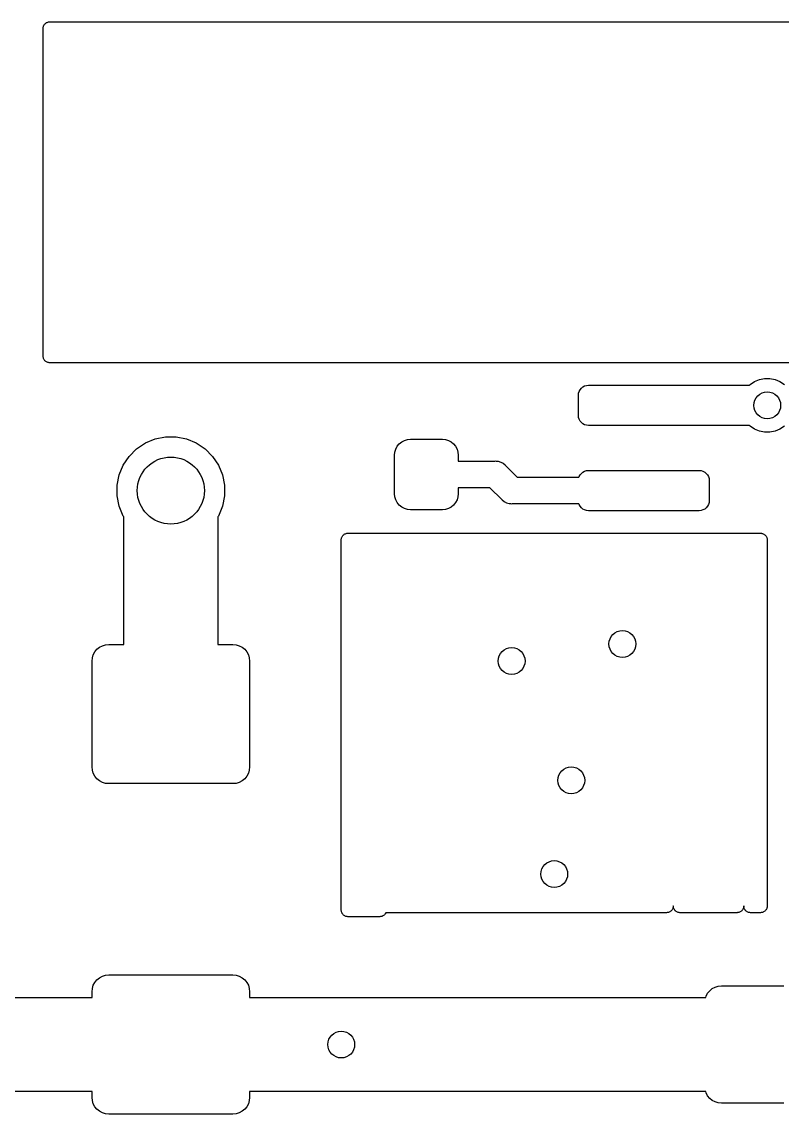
# Model space of a CAD drawing. Extents: x 1 to 139, y -76 to -1.
# Drawn here: x 104.46 to 115.79, y -73.43 to -57.15 of the extents above; entities that cross this region are included whole.
import ezdxf

# ---------------------------------------------------------------- set-up
doc = ezdxf.new("R2010")
doc.units = 0
doc.header["$MEASUREMENT"] = 0
doc.layers.add('BLACK', color=7, linetype='CONTINUOUS')

msp = doc.modelspace()

# ---------------------------------------------------------------- linework, layer by layer
at = {"layer": 'BLACK', "linetype": 'CONTINUOUS'}
for p, q in [((104.775, -57.2486), (104.776, -57.2393)), ((104.775, -57.2493), (104.775, -57.2486)), ((104.775, -57.25), (104.775, -57.2493)), ((104.775, -57.2493), (104.775, -57.2493)), ((104.775, -57.2493), (104.775, -57.2493)), ((104.775, -62.13), (104.775, -57.25)), ((104.776, -57.2393), (104.777, -57.2299)), ((104.777, -57.2292), (104.78, -57.2202)), ((104.777, -57.2296), (104.777, -57.2292)), ((104.777, -57.2299), (104.777, -57.2296)), ((104.78, -57.2202), (104.783, -57.2112)), ((104.783, -57.2106), (104.788, -57.2023)), ((104.783, -57.2109), (104.783, -57.2106)), ((104.783, -57.2112), (104.783, -57.2109)), ((104.788, -57.2023), (104.792, -57.1941)), ((104.792, -57.1935), (104.799, -57.1863)), ((104.792, -57.1938), (104.792, -57.1935)), ((104.792, -57.1941), (104.792, -57.1938)), ((104.799, -57.1863), (104.805, -57.179)), ((104.805, -57.1786), (104.812, -57.1727)), ((104.805, -57.1788), (104.805, -57.1786)), ((104.805, -57.179), (104.805, -57.1788)), ((104.812, -57.1727), (104.82, -57.1667)), ((104.82, -57.1663), (104.829, -57.162)), ((104.82, -57.1665), (104.82, -57.1663)), ((104.82, -57.1667), (104.82, -57.1665)), ((104.829, -57.162), (104.837, -57.1575)), ((104.837, -57.1574), (104.838, -57.1573)), ((104.837, -57.1575), (104.837, -57.1574)), ((104.838, -57.1573), (104.847, -57.1546)), ((104.847, -57.1546), (104.856, -57.1519)), ((104.856, -57.1518), (104.866, -57.1509)), ((104.856, -57.1519), (104.856, -57.1518)), ((104.856, -57.1519), (104.856, -57.1519)), ((104.866, -57.1509), (104.875, -57.15)), ((104.875, -57.15), (116.725, -57.15)), ((104.776, -62.1393), (104.775, -62.13)), ((104.777, -62.1487), (104.776, -62.1393)), ((104.777, -62.1491), (104.777, -62.1487)), ((104.777, -62.1494), (104.777, -62.1491)), ((104.78, -62.1585), (104.777, -62.1494)), ((104.782, -62.1675), (104.78, -62.1585)), ((104.782, -62.1678), (104.782, -62.1675)), ((104.783, -62.1681), (104.782, -62.1678)), ((104.787, -62.1765), (104.783, -62.1681)), ((104.791, -62.1848), (104.787, -62.1765)), ((104.792, -62.185), (104.791, -62.1848)), ((104.792, -62.1853), (104.792, -62.185)), ((104.798, -62.1927), (104.792, -62.1853)), ((104.804, -62.2), (104.798, -62.1927)), ((104.804, -62.2002), (104.804, -62.2)), ((104.804, -62.2005), (104.804, -62.2002)), ((104.811, -62.2064), (104.804, -62.2005)), ((104.819, -62.2125), (104.811, -62.2064)), ((104.819, -62.2127), (104.819, -62.2125)), ((104.819, -62.2129), (104.819, -62.2127)), ((104.827, -62.2174), (104.819, -62.2129)), ((104.836, -62.2219), (104.827, -62.2174)), ((104.836, -62.222), (104.836, -62.2219)), ((104.836, -62.2222), (104.836, -62.222)), ((104.845, -62.225), (104.836, -62.2222)), ((104.854, -62.2278), (104.845, -62.225)), ((104.855, -62.2279), (104.854, -62.2278)), ((104.855, -62.228), (104.855, -62.2279)), ((104.864, -62.2289), (104.855, -62.228)), ((104.874, -62.23), (104.864, -62.2289)), ((104.875, -62.23), (104.874, -62.23)), ((104.874, -62.23), (104.874, -62.23)), ((104.874, -62.23), (104.874, -62.23)), ((104.874, -62.23), (104.874, -62.23)), ((116.725, -62.23), (104.875, -62.23)), ((115.381, -62.5105), (115.453, -62.4804)), ((115.453, -62.4804), (115.531, -62.465)), ((115.531, -62.465), (115.609, -62.465)), ((115.609, -62.465), (115.687, -62.4804)), ((115.687, -62.4804), (115.759, -62.5105)), ((112.758, -62.6857), (112.766, -62.6576)), ((112.766, -62.6576), (112.78, -62.6317)), ((112.78, -62.6317), (112.799, -62.6089)), ((112.799, -62.6089), (112.822, -62.5903)), ((112.822, -62.5903), (112.848, -62.5764)), ((112.848, -62.5764), (112.876, -62.5679)), ((112.876, -62.5679), (112.905, -62.565)), ((112.905, -62.565), (115.304, -62.565)), ((115.304, -62.565), (115.315, -62.5543)), ((115.315, -62.5543), (115.381, -62.5105)), ((115.759, -62.5105), (115.825, -62.5543)), ((112.755, -62.715), (112.758, -62.6857)), ((112.755, -63.015), (112.755, -62.715)), ((112.758, -63.0443), (112.755, -63.015)), ((112.766, -63.0724), (112.758, -63.0443)), ((112.78, -63.0983), (112.766, -63.0724)), ((112.799, -63.1211), (112.78, -63.0983)), ((112.822, -63.1397), (112.799, -63.1211)), ((112.848, -63.1536), (112.822, -63.1397)), ((112.876, -63.1621), (112.848, -63.1536)), ((112.905, -63.165), (112.876, -63.1621)), ((115.304, -63.165), (112.905, -63.165)), ((115.315, -63.1757), (115.304, -63.165)), ((115.381, -63.2195), (115.315, -63.1757)), ((115.453, -63.2496), (115.381, -63.2195)), ((115.531, -63.265), (115.453, -63.2496)), ((115.609, -63.265), (115.531, -63.265)), ((115.687, -63.2496), (115.609, -63.265)), ((115.759, -63.2195), (115.687, -63.2496)), ((115.825, -63.1757), (115.759, -63.2195)), ((106.17, -63.5136), (106.301, -63.426)), ((106.301, -63.426), (106.447, -63.3657)), ((106.447, -63.3657), (106.601, -63.335)), ((106.601, -63.335), (106.759, -63.335)), ((106.759, -63.335), (106.913, -63.3657)), ((106.913, -63.3657), (107.059, -63.426)), ((107.059, -63.426), (107.19, -63.5136)), ((110.033, -63.5166), (110.055, -63.4756)), ((110.055, -63.4756), (110.085, -63.4396)), ((110.085, -63.4396), (110.121, -63.41)), ((110.121, -63.41), (110.162, -63.3881)), ((110.162, -63.3881), (110.206, -63.3746)), ((110.206, -63.3746), (110.252, -63.37)), ((110.252, -63.37), (110.727, -63.37)), ((110.727, -63.37), (110.774, -63.3746)), ((110.774, -63.3746), (110.818, -63.3881)), ((110.818, -63.3881), (110.859, -63.41)), ((110.859, -63.41), (110.895, -63.4396)), ((110.895, -63.4396), (110.925, -63.4756)), ((110.925, -63.4756), (110.947, -63.5166)), ((105.971, -63.7561), (106.059, -63.625)), ((106.059, -63.625), (106.17, -63.5136)), ((107.19, -63.5136), (107.301, -63.625)), ((107.301, -63.625), (107.389, -63.7561)), ((110.015, -63.6075), (110.02, -63.5612)), ((110.015, -64.1825), (110.015, -63.6075)), ((110.02, -63.5612), (110.033, -63.5166)), ((110.947, -63.5166), (110.96, -63.5612)), ((110.96, -63.5612), (110.965, -63.6075)), ((110.965, -63.6075), (110.965, -63.695)), ((105.911, -63.9016), (105.971, -63.7561)), ((107.389, -63.7561), (107.449, -63.9016)), ((110.965, -63.695), (111.51, -63.695)), ((111.51, -63.695), (111.52, -63.694)), ((111.52, -63.694), (111.53, -63.695)), ((111.53, -63.695), (111.53, -63.695)), ((111.53, -63.695), (111.559, -63.6979)), ((111.559, -63.6979), (111.597, -63.7093)), ((111.597, -63.7093), (111.632, -63.7279)), ((111.632, -63.7279), (111.662, -63.7529)), ((111.662, -63.7529), (111.668, -63.7605)), ((111.668, -63.7605), (111.843, -63.935)), ((105.88, -64.0562), (105.911, -63.9016)), ((107.449, -63.9016), (107.48, -64.0562)), ((111.843, -63.935), (112.764, -63.935)), ((112.764, -63.935), (112.766, -63.9276)), ((112.766, -63.9276), (112.78, -63.9017)), ((112.78, -63.9017), (112.799, -63.8789)), ((112.799, -63.8789), (112.822, -63.8603)), ((112.822, -63.8603), (112.848, -63.8464)), ((112.848, -63.8464), (112.876, -63.8379)), ((112.876, -63.8379), (112.905, -63.835)), ((112.905, -63.835), (114.555, -63.835)), ((114.555, -63.835), (114.584, -63.8379)), ((114.584, -63.8379), (114.612, -63.8464)), ((114.612, -63.8464), (114.638, -63.8603)), ((114.638, -63.8603), (114.661, -63.8789)), ((114.661, -63.8789), (114.68, -63.9017)), ((114.68, -63.9017), (114.694, -63.9276)), ((114.694, -63.9276), (114.702, -63.9557)), ((114.702, -63.9557), (114.705, -63.985)), ((105.88, -64.2138), (105.88, -64.0562)), ((107.48, -64.0562), (107.48, -64.2138)), ((111.437, -64.095), (110.965, -64.095)), ((110.965, -64.095), (110.965, -64.1825)), ((111.612, -64.2695), (111.437, -64.095)), ((114.705, -63.985), (114.705, -64.285)), ((105.911, -64.3684), (105.88, -64.2138)), ((107.48, -64.2138), (107.449, -64.3684)), ((110.02, -64.2288), (110.015, -64.1825)), ((110.033, -64.2734), (110.02, -64.2288)), ((110.055, -64.3144), (110.033, -64.2734)), ((110.947, -64.2734), (110.925, -64.3144)), ((110.96, -64.2288), (110.947, -64.2734)), ((110.965, -64.1825), (110.96, -64.2288)), ((111.618, -64.2771), (111.612, -64.2695)), ((111.648, -64.3021), (111.618, -64.2771)), ((114.705, -64.285), (114.702, -64.3143)), ((105.971, -64.5139), (105.911, -64.3684)), ((107.449, -64.3684), (107.389, -64.5139)), ((110.085, -64.3504), (110.055, -64.3144)), ((110.121, -64.38), (110.085, -64.3504)), ((110.162, -64.4019), (110.121, -64.38)), ((110.206, -64.4154), (110.162, -64.4019)), ((110.252, -64.42), (110.206, -64.4154)), ((110.727, -64.42), (110.252, -64.42)), ((110.774, -64.4154), (110.727, -64.42)), ((110.818, -64.4019), (110.774, -64.4154)), ((110.859, -64.38), (110.818, -64.4019)), ((110.895, -64.3504), (110.859, -64.38)), ((110.925, -64.3144), (110.895, -64.3504)), ((111.681, -64.3194), (111.648, -64.3021)), ((111.683, -64.3207), (111.681, -64.3194)), ((111.721, -64.3321), (111.683, -64.3207)), ((111.725, -64.3325), (111.721, -64.3321)), ((111.75, -64.335), (111.725, -64.3325)), ((111.76, -64.336), (111.75, -64.335)), ((111.75, -64.335), (111.75, -64.335)), ((111.77, -64.335), (111.76, -64.336)), ((112.764, -64.335), (111.77, -64.335)), ((112.766, -64.3424), (112.764, -64.335)), ((112.78, -64.3683), (112.766, -64.3424)), ((112.799, -64.3911), (112.78, -64.3683)), ((112.822, -64.4097), (112.799, -64.3911)), ((112.848, -64.4236), (112.822, -64.4097)), ((112.876, -64.4321), (112.848, -64.4236)), ((112.905, -64.435), (112.876, -64.4321)), ((114.555, -64.435), (112.905, -64.435)), ((114.584, -64.4321), (114.555, -64.435)), ((114.612, -64.4236), (114.584, -64.4321)), ((114.638, -64.4097), (114.612, -64.4236)), ((114.661, -64.3911), (114.638, -64.4097)), ((114.68, -64.3683), (114.661, -64.3911)), ((114.694, -64.3424), (114.68, -64.3683)), ((114.702, -64.3143), (114.694, -64.3424)), ((105.98, -64.5273), (105.971, -64.5139)), ((105.98, -66.4275), (105.98, -64.5273)), ((107.389, -64.5139), (107.38, -64.5273)), ((107.38, -64.5273), (107.38, -66.4275)), ((109.265, -64.7863), (109.274, -64.782)), ((109.274, -64.782), (109.282, -64.7775)), ((109.282, -64.7774), (109.283, -64.7773)), ((109.282, -64.7775), (109.282, -64.7774)), ((109.283, -64.7773), (109.292, -64.7746)), ((109.292, -64.7746), (109.301, -64.7719)), ((109.301, -64.7718), (109.311, -64.7709)), ((109.301, -64.7719), (109.301, -64.7718)), ((109.301, -64.7719), (109.301, -64.7719)), ((109.311, -64.7709), (109.32, -64.77)), ((109.32, -64.77), (115.47, -64.77)), ((115.47, -64.77), (115.471, -64.77)), ((115.471, -64.77), (115.471, -64.77)), ((115.471, -64.77), (115.471, -64.77)), ((115.471, -64.77), (115.471, -64.77)), ((115.471, -64.77), (115.481, -64.7711)), ((115.481, -64.7711), (115.49, -64.772)), ((115.49, -64.772), (115.49, -64.7721)), ((115.49, -64.7721), (115.491, -64.7722)), ((115.491, -64.7722), (115.5, -64.775)), ((115.5, -64.775), (115.509, -64.7778)), ((115.509, -64.7778), (115.509, -64.778)), ((115.509, -64.778), (115.509, -64.7781)), ((115.509, -64.7781), (115.518, -64.7826)), ((115.518, -64.7826), (115.526, -64.7871)), ((109.22, -64.8686), (109.221, -64.8593)), ((109.22, -64.8693), (109.22, -64.8686)), ((109.22, -64.87), (109.22, -64.8693)), ((109.22, -64.8693), (109.22, -64.8693)), ((109.22, -64.8693), (109.22, -64.8693)), ((109.22, -70.385), (109.22, -64.87)), ((109.221, -64.8593), (109.222, -64.8499)), ((109.222, -64.8492), (109.225, -64.8402)), ((109.222, -64.8496), (109.222, -64.8492)), ((109.222, -64.8499), (109.222, -64.8496)), ((109.225, -64.8402), (109.228, -64.8312)), ((109.228, -64.8306), (109.233, -64.8223)), ((109.228, -64.8309), (109.228, -64.8306)), ((109.228, -64.8312), (109.228, -64.8309)), ((109.233, -64.8223), (109.237, -64.8141)), ((109.237, -64.8135), (109.244, -64.8063)), ((109.237, -64.8138), (109.237, -64.8135)), ((109.237, -64.8141), (109.237, -64.8138)), ((109.244, -64.8063), (109.25, -64.799)), ((109.25, -64.7986), (109.257, -64.7927)), ((109.25, -64.7988), (109.25, -64.7986)), ((109.25, -64.799), (109.25, -64.7988)), ((109.257, -64.7927), (109.265, -64.7867)), ((109.265, -64.7865), (109.265, -64.7863)), ((109.265, -64.7867), (109.265, -64.7865)), ((115.526, -64.7871), (115.526, -64.7873)), ((115.526, -64.7873), (115.526, -64.7875)), ((115.526, -64.7875), (115.534, -64.7935)), ((115.534, -64.7935), (115.541, -64.7995)), ((115.541, -64.7995), (115.541, -64.7998)), ((115.541, -64.7998), (115.541, -64.8)), ((115.541, -64.8), (115.547, -64.8073)), ((115.547, -64.8073), (115.553, -64.8147)), ((115.553, -64.8147), (115.553, -64.815)), ((115.553, -64.815), (115.554, -64.8152)), ((115.554, -64.8152), (115.558, -64.8235)), ((115.558, -64.8235), (115.562, -64.8319)), ((115.562, -64.8319), (115.563, -64.8322)), ((115.563, -64.8322), (115.563, -64.8325)), ((115.563, -64.8325), (115.565, -64.8415)), ((115.565, -64.8415), (115.568, -64.8506)), ((115.568, -64.8506), (115.568, -64.8509)), ((115.568, -64.8509), (115.568, -64.8513)), ((115.568, -64.8513), (115.569, -64.8607)), ((115.569, -64.8607), (115.57, -64.87)), ((115.57, -64.87), (115.57, -70.325)), ((105.524, -66.5818), (105.547, -66.5386)), ((105.547, -66.5386), (105.578, -66.5007)), ((105.578, -66.5007), (105.616, -66.4696)), ((105.616, -66.4696), (105.659, -66.4465)), ((105.659, -66.4465), (105.706, -66.4323)), ((105.706, -66.4323), (105.755, -66.4275)), ((105.755, -66.4275), (105.98, -66.4275)), ((107.38, -66.4275), (107.605, -66.4275)), ((107.605, -66.4275), (107.654, -66.4323)), ((107.654, -66.4323), (107.701, -66.4465)), ((107.701, -66.4465), (107.744, -66.4696)), ((107.744, -66.4696), (107.782, -66.5007)), ((107.782, -66.5007), (107.813, -66.5386)), ((107.813, -66.5386), (107.836, -66.5818)), ((105.505, -66.6775), (105.51, -66.6287)), ((105.505, -68.2525), (105.505, -66.6775)), ((105.51, -66.6287), (105.524, -66.5818)), ((107.836, -66.5818), (107.85, -66.6287)), ((107.85, -66.6287), (107.855, -66.6775)), ((107.855, -66.6775), (107.855, -68.2525)), ((105.51, -68.3013), (105.505, -68.2525)), ((105.524, -68.3482), (105.51, -68.3013)), ((105.547, -68.3914), (105.524, -68.3482)), ((107.836, -68.3482), (107.813, -68.3914)), ((107.85, -68.3013), (107.836, -68.3482)), ((107.855, -68.2525), (107.85, -68.3013)), ((105.578, -68.4293), (105.547, -68.3914)), ((105.616, -68.4604), (105.578, -68.4293)), ((105.659, -68.4835), (105.616, -68.4604)), ((105.706, -68.4977), (105.659, -68.4835)), ((105.755, -68.5025), (105.706, -68.4977)), ((107.605, -68.5025), (105.755, -68.5025)), ((107.654, -68.4977), (107.605, -68.5025)), ((107.701, -68.4835), (107.654, -68.4977)), ((107.744, -68.4604), (107.701, -68.4835)), ((107.782, -68.4293), (107.744, -68.4604)), ((107.813, -68.3914), (107.782, -68.4293)), ((109.221, -70.3943), (109.22, -70.385)), ((109.222, -70.4037), (109.221, -70.3943)), ((109.222, -70.4041), (109.222, -70.4037)), ((109.222, -70.4044), (109.222, -70.4041)), ((109.225, -70.4135), (109.222, -70.4044)), ((109.227, -70.4225), (109.225, -70.4135)), ((109.227, -70.4228), (109.227, -70.4225)), ((109.228, -70.4231), (109.227, -70.4228)), ((109.232, -70.4315), (109.228, -70.4231)), ((109.236, -70.4398), (109.232, -70.4315)), ((109.237, -70.44), (109.236, -70.4398)), ((109.237, -70.4403), (109.237, -70.44)), ((109.243, -70.4477), (109.237, -70.4403)), ((109.249, -70.455), (109.243, -70.4477)), ((109.249, -70.4552), (109.249, -70.455)), ((109.249, -70.4555), (109.249, -70.4552)), ((109.256, -70.4615), (109.249, -70.4555)), ((109.264, -70.4675), (109.256, -70.4615)), ((109.264, -70.4677), (109.264, -70.4675)), ((109.264, -70.4679), (109.264, -70.4677)), ((109.272, -70.4724), (109.264, -70.4679)), ((109.281, -70.4769), (109.272, -70.4724)), ((109.281, -70.477), (109.281, -70.4769)), ((109.281, -70.4772), (109.281, -70.477)), ((109.29, -70.48), (109.281, -70.4772)), ((109.299, -70.4828), (109.29, -70.48)), ((109.823, -70.4804), (109.814, -70.4831)), ((109.832, -70.4777), (109.823, -70.4804)), ((109.833, -70.4776), (109.832, -70.4777)), ((109.841, -70.473), (109.833, -70.4775)), ((109.833, -70.4775), (109.833, -70.4776)), ((109.85, -70.4687), (109.841, -70.473)), ((109.858, -70.4623), (109.85, -70.4683)), ((109.85, -70.4683), (109.85, -70.4685)), ((109.85, -70.4685), (109.85, -70.4687)), ((109.865, -70.4564), (109.858, -70.4623)), ((109.871, -70.4487), (109.865, -70.456)), ((109.865, -70.456), (109.865, -70.4562)), ((109.865, -70.4562), (109.865, -70.4564)), ((109.878, -70.4415), (109.871, -70.4487)), ((109.882, -70.4327), (109.878, -70.4409)), ((109.878, -70.4409), (109.878, -70.4412)), ((109.878, -70.4412), (109.878, -70.4415)), ((109.887, -70.425), (109.882, -70.4327)), ((114.07, -70.425), (109.887, -70.425)), ((114.079, -70.4241), (114.07, -70.425)), ((114.088, -70.4233), (114.079, -70.4241)), ((114.089, -70.4231), (114.088, -70.4232)), ((114.088, -70.4232), (114.088, -70.4233)), ((114.098, -70.4205), (114.089, -70.4231)), ((114.106, -70.418), (114.098, -70.4205)), ((114.107, -70.4176), (114.106, -70.418)), ((114.108, -70.4175), (114.107, -70.4176)), ((114.116, -70.4132), (114.108, -70.4175)), ((114.124, -70.409), (114.116, -70.4132)), ((114.125, -70.4083), (114.124, -70.4086)), ((114.124, -70.4086), (114.124, -70.409)), ((114.132, -70.4025), (114.125, -70.4083)), ((114.139, -70.3969), (114.132, -70.4025)), ((114.14, -70.396), (114.139, -70.3964)), ((114.139, -70.3964), (114.139, -70.3969)), ((114.146, -70.3889), (114.14, -70.396)), ((114.152, -70.382), (114.146, -70.3889)), ((114.157, -70.3729), (114.152, -70.3809)), ((114.152, -70.3809), (114.152, -70.3814)), ((114.152, -70.3814), (114.152, -70.382)), ((114.161, -70.365), (114.157, -70.3729)), ((114.162, -70.3638), (114.161, -70.3643)), ((114.161, -70.3643), (114.161, -70.365)), ((114.164, -70.3551), (114.162, -70.3638)), ((114.167, -70.3464), (114.164, -70.3551)), ((114.168, -70.336), (114.167, -70.3451)), ((114.167, -70.3451), (114.167, -70.3458)), ((114.167, -70.3458), (114.167, -70.3464)), ((114.169, -70.327), (114.168, -70.336)), ((114.17, -70.3257), (114.169, -70.327)), ((114.171, -70.3343), (114.17, -70.325)), ((114.17, -70.325), (114.17, -70.325)), ((114.17, -70.325), (114.17, -70.3256)), ((114.17, -70.3256), (114.17, -70.3257)), ((114.17, -70.3257), (114.17, -70.3257)), ((114.17, -70.3257), (114.17, -70.3257)), ((114.172, -70.3437), (114.171, -70.3343)), ((114.172, -70.3441), (114.172, -70.3437)), ((114.172, -70.3444), (114.172, -70.3441)), ((114.175, -70.3534), (114.172, -70.3444)), ((114.177, -70.3625), (114.175, -70.3534)), ((114.177, -70.3628), (114.177, -70.3625)), ((114.178, -70.3631), (114.177, -70.3628)), ((114.182, -70.3715), (114.178, -70.3631)), ((114.186, -70.3798), (114.182, -70.3715)), ((114.187, -70.38), (114.186, -70.3798)), ((114.187, -70.3803), (114.187, -70.38)), ((114.193, -70.3877), (114.187, -70.3803)), ((114.199, -70.395), (114.193, -70.3877)), ((114.199, -70.3952), (114.199, -70.395)), ((114.199, -70.3955), (114.199, -70.3952)), ((114.206, -70.4015), (114.199, -70.3955)), ((114.214, -70.4075), (114.206, -70.4015)), ((114.214, -70.4077), (114.214, -70.4075)), ((114.214, -70.4079), (114.214, -70.4077)), ((114.222, -70.4124), (114.214, -70.4079)), ((114.231, -70.4169), (114.222, -70.4124)), ((114.231, -70.417), (114.231, -70.4169)), ((114.231, -70.4172), (114.231, -70.417)), ((114.24, -70.42), (114.231, -70.4172)), ((114.249, -70.4228), (114.24, -70.42)), ((114.25, -70.4229), (114.249, -70.4228)), ((114.25, -70.423), (114.25, -70.4229)), ((114.259, -70.4239), (114.25, -70.423)), ((114.269, -70.425), (114.259, -70.4239)), ((114.27, -70.425), (114.269, -70.425)), ((114.269, -70.425), (114.269, -70.425)), ((114.269, -70.425), (114.269, -70.425)), ((114.269, -70.425), (114.269, -70.425)), ((115.12, -70.425), (114.27, -70.425)), ((115.129, -70.4241), (115.12, -70.425)), ((115.139, -70.4232), (115.129, -70.4241)), ((115.148, -70.4204), (115.139, -70.4231)), ((115.139, -70.4231), (115.139, -70.4231)), ((115.139, -70.4231), (115.139, -70.4232)), ((115.157, -70.4177), (115.148, -70.4204)), ((115.158, -70.4176), (115.157, -70.4177)), ((115.166, -70.413), (115.158, -70.4175)), ((115.158, -70.4175), (115.158, -70.4176)), ((115.175, -70.4087), (115.166, -70.413)), ((115.183, -70.4023), (115.175, -70.4083)), ((115.175, -70.4083), (115.175, -70.4085)), ((115.175, -70.4085), (115.175, -70.4087)), ((115.19, -70.3964), (115.183, -70.4023)), ((115.196, -70.3887), (115.19, -70.396)), ((115.19, -70.396), (115.19, -70.3962)), ((115.19, -70.3962), (115.19, -70.3964)), ((115.203, -70.3815), (115.196, -70.3887)), ((115.207, -70.3727), (115.203, -70.3809)), ((115.203, -70.3809), (115.203, -70.3812)), ((115.203, -70.3812), (115.203, -70.3815)), ((115.212, -70.3644), (115.207, -70.3727)), ((115.215, -70.3547), (115.212, -70.3638)), ((115.212, -70.3638), (115.212, -70.3641)), ((115.212, -70.3641), (115.212, -70.3644)), ((115.218, -70.3458), (115.215, -70.3547)), ((115.219, -70.3357), (115.218, -70.3451)), ((115.218, -70.3451), (115.218, -70.3454)), ((115.218, -70.3454), (115.218, -70.3458)), ((115.22, -70.3264), (115.219, -70.3357)), ((115.22, -70.3256), (115.22, -70.325)), ((115.22, -70.325), (115.22, -70.325)), ((115.22, -70.325), (115.22, -70.3257)), ((115.221, -70.3347), (115.22, -70.3256)), ((115.22, -70.3257), (115.22, -70.3257)), ((115.22, -70.3257), (115.22, -70.3257)), ((115.22, -70.3257), (115.22, -70.3264)), ((115.222, -70.3437), (115.221, -70.3347)), ((115.222, -70.3444), (115.222, -70.3437)), ((115.223, -70.3451), (115.222, -70.3444)), ((115.225, -70.3538), (115.223, -70.3451)), ((115.228, -70.3625), (115.225, -70.3538)), ((115.228, -70.3631), (115.228, -70.3625)), ((115.228, -70.3637), (115.228, -70.3631)), ((115.233, -70.3717), (115.228, -70.3637)), ((115.237, -70.3798), (115.233, -70.3717)), ((115.237, -70.3803), (115.237, -70.3798)), ((115.238, -70.3809), (115.237, -70.3803)), ((115.243, -70.3879), (115.238, -70.3809)), ((115.249, -70.395), (115.243, -70.3879)), ((115.25, -70.3954), (115.249, -70.395)), ((115.25, -70.3959), (115.25, -70.3954)), ((115.257, -70.4017), (115.25, -70.3959)), ((115.264, -70.4075), (115.257, -70.4017)), ((115.265, -70.4078), (115.264, -70.4075)), ((115.265, -70.4083), (115.265, -70.4078)), ((115.273, -70.4126), (115.265, -70.4083)), ((115.281, -70.4169), (115.273, -70.4126)), ((115.282, -70.4171), (115.281, -70.4169)), ((115.282, -70.4174), (115.282, -70.4171)), ((115.291, -70.4201), (115.282, -70.4174)), ((115.3, -70.4228), (115.291, -70.4201)), ((115.3, -70.4229), (115.3, -70.4228)), ((115.301, -70.4231), (115.3, -70.4229)), ((115.31, -70.424), (115.301, -70.4231)), ((115.319, -70.425), (115.31, -70.424)), ((115.32, -70.425), (115.319, -70.425)), ((115.32, -70.425), (115.32, -70.425)), ((115.47, -70.425), (115.32, -70.425)), ((115.32, -70.425), (115.32, -70.425)), ((115.479, -70.4241), (115.47, -70.425)), ((115.489, -70.4232), (115.479, -70.4241)), ((115.498, -70.4204), (115.489, -70.4231)), ((115.489, -70.4231), (115.489, -70.4231)), ((115.489, -70.4231), (115.489, -70.4232)), ((115.507, -70.4177), (115.498, -70.4204)), ((115.508, -70.4176), (115.507, -70.4177)), ((115.516, -70.413), (115.508, -70.4175)), ((115.508, -70.4175), (115.508, -70.4176)), ((115.525, -70.4087), (115.516, -70.413)), ((115.533, -70.4023), (115.525, -70.4083)), ((115.525, -70.4083), (115.525, -70.4085)), ((115.525, -70.4085), (115.525, -70.4087)), ((115.54, -70.3964), (115.533, -70.4023)), ((115.546, -70.3887), (115.54, -70.396)), ((115.54, -70.396), (115.54, -70.3962)), ((115.54, -70.3962), (115.54, -70.3964)), ((115.553, -70.3815), (115.546, -70.3887)), ((115.557, -70.3727), (115.553, -70.3809)), ((115.553, -70.3809), (115.553, -70.3812)), ((115.553, -70.3812), (115.553, -70.3815)), ((115.562, -70.3644), (115.557, -70.3727)), ((115.565, -70.3547), (115.562, -70.3638)), ((115.562, -70.3638), (115.562, -70.3641)), ((115.562, -70.3641), (115.562, -70.3644)), ((115.568, -70.3458), (115.565, -70.3547)), ((115.569, -70.3357), (115.568, -70.3451)), ((115.568, -70.3451), (115.568, -70.3454)), ((115.568, -70.3454), (115.568, -70.3458)), ((115.57, -70.3264), (115.569, -70.3357)), ((115.57, -70.325), (115.57, -70.3257)), ((115.57, -70.3257), (115.57, -70.3257)), ((115.57, -70.3257), (115.57, -70.3257)), ((115.57, -70.3257), (115.57, -70.3264)), ((109.3, -70.4829), (109.299, -70.4828)), ((109.3, -70.483), (109.3, -70.4829)), ((109.309, -70.4839), (109.3, -70.483)), ((109.319, -70.485), (109.309, -70.4839)), ((109.32, -70.485), (109.319, -70.485)), ((109.319, -70.485), (109.319, -70.485)), ((109.319, -70.485), (109.319, -70.485)), ((109.319, -70.485), (109.319, -70.485)), ((109.795, -70.485), (109.32, -70.485)), ((109.804, -70.4841), (109.795, -70.485)), ((109.814, -70.4832), (109.804, -70.4841)), ((109.814, -70.4831), (109.814, -70.4831)), ((109.814, -70.4831), (109.814, -70.4832)), ((105.547, -71.4636), (105.578, -71.4257)), ((105.578, -71.4257), (105.616, -71.3946)), ((105.616, -71.3946), (105.659, -71.3715)), ((105.659, -71.3715), (105.706, -71.3573)), ((105.706, -71.3573), (105.755, -71.3525)), ((105.755, -71.3525), (107.605, -71.3525)), ((107.605, -71.3525), (107.654, -71.3573)), ((107.654, -71.3573), (107.701, -71.3715)), ((107.701, -71.3715), (107.744, -71.3946)), ((107.744, -71.3946), (107.782, -71.4257)), ((107.782, -71.4257), (107.813, -71.4636)), ((105.505, -71.6025), (105.51, -71.5537)), ((105.505, -71.69), (105.505, -71.6025)), ((105.51, -71.5537), (105.524, -71.5068)), ((105.524, -71.5068), (105.547, -71.4636)), ((107.813, -71.4636), (107.836, -71.5068)), ((107.836, -71.5068), (107.85, -71.5537)), ((107.85, -71.5537), (107.855, -71.6025)), ((107.855, -71.6025), (107.855, -71.69)), ((114.682, -71.6261), (114.713, -71.5882)), ((114.713, -71.5882), (114.751, -71.5571)), ((114.751, -71.5571), (114.794, -71.534)), ((114.794, -71.534), (114.841, -71.5198)), ((114.841, -71.5198), (114.89, -71.515)), ((114.89, -71.515), (115.815, -71.515)), ((99.5199, -71.69), (105.505, -71.69)), ((107.855, -71.69), (114.653, -71.69)), ((114.653, -71.69), (114.659, -71.6693)), ((114.659, -71.6693), (114.682, -71.6261)), ((105.505, -73.09), (99.2644, -73.09)), ((105.505, -73.1775), (105.505, -73.09)), ((105.51, -73.2263), (105.505, -73.1775)), ((105.524, -73.2732), (105.51, -73.2263)), ((107.85, -73.2263), (107.836, -73.2732)), ((107.855, -73.1775), (107.85, -73.2263)), ((114.653, -73.09), (107.855, -73.09)), ((107.855, -73.09), (107.855, -73.1775)), ((114.659, -73.1107), (114.653, -73.09)), ((114.682, -73.1539), (114.659, -73.1107)), ((114.713, -73.1918), (114.682, -73.1539)), ((114.751, -73.2229), (114.713, -73.1918)), ((114.794, -73.246), (114.751, -73.2229)), ((114.841, -73.2602), (114.794, -73.246)), ((105.547, -73.3164), (105.524, -73.2732)), ((105.578, -73.3543), (105.547, -73.3164)), ((105.616, -73.3854), (105.578, -73.3543)), ((105.659, -73.4085), (105.616, -73.3854)), ((105.706, -73.4227), (105.659, -73.4085)), ((107.701, -73.4085), (107.654, -73.4227)), ((107.744, -73.3854), (107.701, -73.4085)), ((107.782, -73.3543), (107.744, -73.3854)), ((107.813, -73.3164), (107.782, -73.3543)), ((107.836, -73.2732), (107.813, -73.3164)), ((114.89, -73.265), (114.841, -73.2602)), ((115.815, -73.265), (114.89, -73.265)), ((105.755, -73.4275), (105.706, -73.4227)), ((107.605, -73.4275), (105.755, -73.4275)), ((107.654, -73.4227), (107.605, -73.4275))]:
    msp.add_line(p, q, dxfattribs=at)
at = {"layer": 'BLACK'}
for centre, radius in [((115.57, -62.865), 0.2), ((106.68, -64.135), 0.5), ((113.411, -66.421), 0.2), ((111.76, -66.675), 0.2), ((112.649, -68.453), 0.2), ((112.395, -69.85), 0.2), ((109.22, -72.39), 0.2)]:
    msp.add_circle(centre, radius, dxfattribs=at)

doc.saveas('drawing.dxf')
